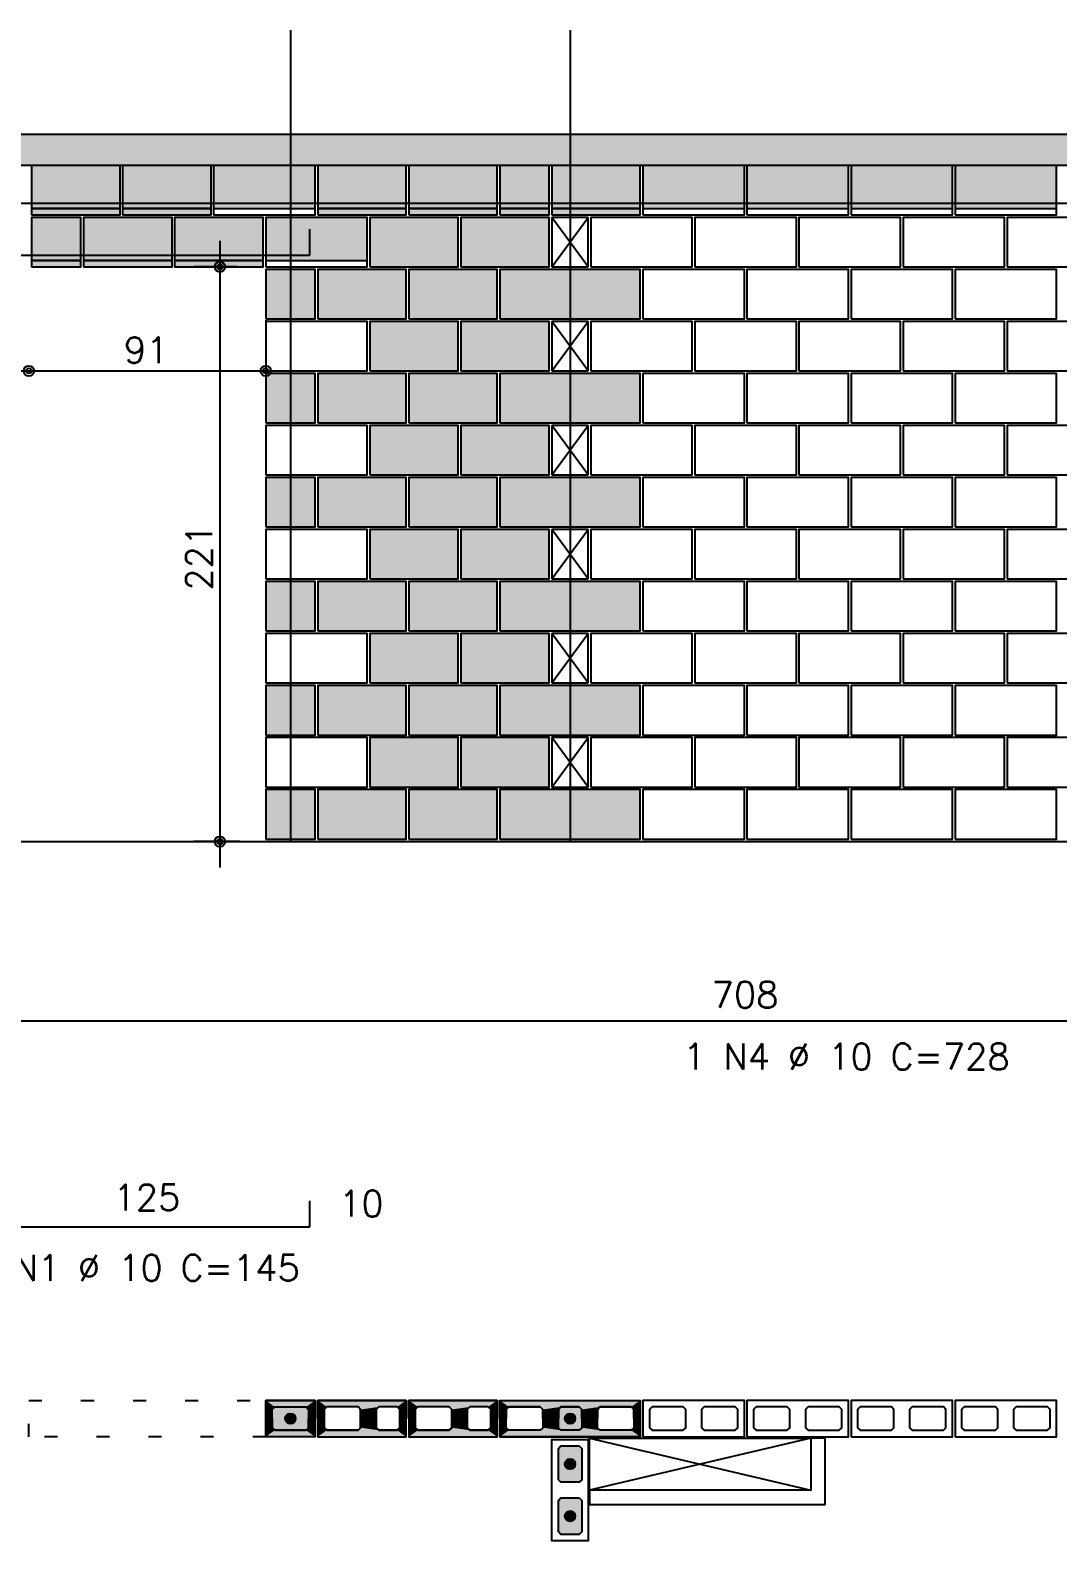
# Model space of a CAD drawing. Extents: x -1.9 to 86, y -1.6 to 61.
# Drawn here: x 52.19 to 60.09, y 31.15 to 42.76 of the extents above; entities that cross this region are included whole.
import ezdxf

# ---------------------------------------------------------------- set-up
doc = ezdxf.new("R2010")
doc.units = 0
doc.header["$MEASUREMENT"] = 0
doc.linetypes.add('ESTILO_TQS_0002', pattern=[0.4, 0.1, -0.3])
for name, color, linetype in [('PENA_01', 1, 'CONTINUOUS'), ('PENA_02', 2, 'CONTINUOUS'), ('PENA_03', 3, 'CONTINUOUS'), ('PENA_05', 5, 'CONTINUOUS'), ('PENA_09', 254, 'CONTINUOUS'), ('PENA_11', 252, 'CONTINUOUS'), ('PENA_19', 240, 'CONTINUOUS'), ('PENA_21', 100, 'CONTINUOUS'), ('PENA_23', 50, 'CONTINUOUS')]:
    doc.layers.add(name, color=color, linetype=linetype)
doc.styles.get("Standard").update_dxf_attribs({"font": 'ROMANS.SHX'})

msp = doc.modelspace()

# ---------------------------------------------------------------- linework, layer by layer
at = {"layer": 'PENA_01', "linetype": 'Continuous'}
for p, q in [((52.196, 41.395), (52.876, 41.395)), ((52.896, 41.395), (53.576, 41.395)), ((53.596, 41.395), (54.376, 41.395)), ((54.396, 41.395), (55.076, 41.395)), ((55.096, 41.395), (55.776, 41.395)), ((55.796, 41.395), (56.176, 41.395)), ((56.196, 41.395), (56.876, 41.395)), ((56.896, 41.395), (57.676, 41.395)), ((57.696, 41.395), (58.476, 41.395)), ((58.496, 41.395), (59.276, 41.395)), ((59.296, 41.395), (60.076, 41.395)), ((53.644, 41.145), (53.644, 36.325)), ((52.196, 40.995), (52.576, 40.995)), ((52.596, 40.995), (53.276, 40.995)), ((53.296, 40.995), (53.976, 40.995)), ((53.776, 40.945), (53.444, 40.945)), ((53.996, 40.995), (54.776, 40.995)), ((53.996, 40.535), (53.996, 39.945)), ((51.976, 40.145), (54.196, 40.145)), ((53.796, 36.525), (53.444, 36.525))]:
    msp.add_line(p, q, dxfattribs=at)
for points in [[(54.066, 32.178), (54.306, 32.178), (54.326, 32.158), (54.326, 32.018), (54.306, 31.998), (54.066, 31.998), (54.046, 32.018), (54.046, 32.158), (54.066, 32.178)], [(54.706, 32.178), (54.466, 32.178), (54.446, 32.158), (54.446, 32.018), (54.466, 31.998), (54.706, 31.998), (54.726, 32.018), (54.726, 32.158), (54.706, 32.178)], [(55.006, 32.178), (54.866, 32.178), (54.846, 32.158), (54.846, 32.018), (54.866, 31.998), (55.006, 31.998), (55.026, 32.018), (55.026, 32.158), (55.006, 32.178)], [(55.406, 32.178), (55.166, 32.178), (55.146, 32.158), (55.146, 32.018), (55.166, 31.998), (55.406, 31.998), (55.426, 32.018), (55.426, 32.158), (55.406, 32.178)], [(55.706, 32.178), (55.566, 32.178), (55.546, 32.158), (55.546, 32.018), (55.566, 31.998), (55.706, 31.998), (55.726, 32.018), (55.726, 32.158), (55.706, 32.178)], [(56.126, 32.018), (56.106, 31.998), (55.866, 31.998), (55.846, 32.018), (55.846, 32.158), (55.866, 32.178), (56.106, 32.178), (56.126, 32.158), (56.126, 32.018)], [(56.426, 32.018), (56.406, 31.998), (56.266, 31.998), (56.246, 32.018), (56.246, 32.158), (56.266, 32.178), (56.406, 32.178), (56.426, 32.158), (56.426, 32.018)], [(56.826, 32.018), (56.806, 31.998), (56.566, 31.998), (56.546, 32.018), (56.546, 32.158), (56.566, 32.178), (56.806, 32.178), (56.826, 32.158), (56.826, 32.018)], [(56.946, 32.018), (56.966, 31.998), (57.206, 31.998), (57.226, 32.018), (57.226, 32.158), (57.206, 32.178), (56.966, 32.178), (56.946, 32.158), (56.946, 32.018)], [(57.346, 32.018), (57.366, 31.998), (57.606, 31.998), (57.626, 32.018), (57.626, 32.158), (57.606, 32.178), (57.366, 32.178), (57.346, 32.158), (57.346, 32.018)], [(57.746, 32.018), (57.766, 31.998), (58.006, 31.998), (58.026, 32.018), (58.026, 32.158), (58.006, 32.178), (57.766, 32.178), (57.746, 32.158), (57.746, 32.018)], [(58.146, 32.018), (58.166, 31.998), (58.406, 31.998), (58.426, 32.018), (58.426, 32.158), (58.406, 32.178), (58.166, 32.178), (58.146, 32.158), (58.146, 32.018)], [(58.546, 32.018), (58.566, 31.998), (58.806, 31.998), (58.826, 32.018), (58.826, 32.158), (58.806, 32.178), (58.566, 32.178), (58.546, 32.158), (58.546, 32.018)], [(58.946, 32.018), (58.966, 31.998), (59.206, 31.998), (59.226, 32.018), (59.226, 32.158), (59.206, 32.178), (58.966, 32.178), (58.946, 32.158), (58.946, 32.018)], [(59.346, 32.018), (59.366, 31.998), (59.606, 31.998), (59.626, 32.018), (59.626, 32.158), (59.606, 32.178), (59.366, 32.178), (59.346, 32.158), (59.346, 32.018)], [(59.746, 32.018), (59.766, 31.998), (60.006, 31.998), (60.026, 32.018), (60.026, 32.158), (60.006, 32.178), (59.766, 32.178), (59.746, 32.158), (59.746, 32.018)], [(56.406, 31.878), (56.426, 31.858), (56.426, 31.618), (56.406, 31.598), (56.266, 31.598), (56.246, 31.618), (56.246, 31.858), (56.266, 31.878), (56.406, 31.878)], [(56.406, 31.478), (56.426, 31.458), (56.426, 31.218), (56.406, 31.198), (56.266, 31.198), (56.246, 31.218), (56.246, 31.458), (56.266, 31.478), (56.406, 31.478)]]:
    msp.add_lwpolyline(points, dxfattribs=at)
at = {"layer": 'PENA_02', "linetype": 'Continuous'}
for p, q in [((56.476, 41.325), (56.196, 41.325)), ((56.196, 41.325), (56.196, 40.945)), ((56.476, 40.945), (56.476, 41.325)), ((56.196, 40.945), (56.476, 40.945)), ((56.476, 40.525), (56.196, 40.525)), ((56.196, 40.525), (56.196, 40.145)), ((56.476, 40.145), (56.476, 40.525)), ((56.196, 40.145), (56.476, 40.145)), ((56.476, 39.725), (56.196, 39.725)), ((56.196, 39.725), (56.196, 39.345)), ((56.476, 39.345), (56.476, 39.725)), ((56.196, 39.345), (56.476, 39.345)), ((56.476, 38.925), (56.196, 38.925)), ((56.196, 38.925), (56.196, 38.545)), ((56.476, 38.545), (56.476, 38.925)), ((56.196, 38.545), (56.476, 38.545)), ((56.476, 38.125), (56.196, 38.125)), ((56.196, 38.125), (56.196, 37.745)), ((56.476, 37.745), (56.476, 38.125)), ((56.196, 37.745), (56.476, 37.745)), ((56.476, 37.325), (56.196, 37.325)), ((56.196, 37.325), (56.196, 36.945)), ((56.476, 36.945), (56.476, 37.325)), ((56.196, 36.945), (56.476, 36.945)), ((37.576, 36.525), (64.676, 36.525)), ((55.796, 31.948), (55.796, 32.228)), ((55.796, 32.228), (56.876, 32.228)), ((56.876, 32.228), (56.876, 31.948)), ((56.876, 31.948), (55.796, 31.948))]:
    msp.add_line(p, q, dxfattribs=at)
for points in [[(37.576, 41.965), (64.676, 41.965), (64.676, 41.725), (36.596, 41.725), (36.596, 41.938), (36.916, 42.045), (36.276, 42.045), (36.596, 42.152), (36.596, 42.365), (37.576, 42.365), (37.576, 41.965)], [(52.196, 41.345), (52.876, 41.345), (52.876, 41.725), (52.196, 41.725), (52.196, 41.345)], [(52.896, 41.345), (53.576, 41.345), (53.576, 41.725), (52.896, 41.725), (52.896, 41.345)], [(53.596, 41.345), (54.376, 41.345), (54.376, 41.725), (53.596, 41.725), (53.596, 41.345)], [(54.396, 41.345), (55.076, 41.345), (55.076, 41.725), (54.396, 41.725), (54.396, 41.345)], [(55.096, 41.345), (55.776, 41.345), (55.776, 41.725), (55.096, 41.725), (55.096, 41.345)], [(55.796, 41.345), (56.176, 41.345), (56.176, 41.725), (55.796, 41.725), (55.796, 41.345)], [(56.196, 41.345), (56.876, 41.345), (56.876, 41.725), (56.196, 41.725), (56.196, 41.345)], [(56.896, 41.345), (57.676, 41.345), (57.676, 41.725), (56.896, 41.725), (56.896, 41.345)], [(57.696, 41.345), (58.476, 41.345), (58.476, 41.725), (57.696, 41.725), (57.696, 41.345)], [(58.496, 41.345), (59.276, 41.345), (59.276, 41.725), (58.496, 41.725), (58.496, 41.345)], [(59.296, 41.345), (60.076, 41.345), (60.076, 41.725), (59.296, 41.725), (59.296, 41.345)], [(52.196, 40.945), (52.576, 40.945), (52.576, 41.325), (52.196, 41.325), (52.196, 40.945)], [(52.596, 40.945), (53.276, 40.945), (53.276, 41.325), (52.596, 41.325), (52.596, 40.945)], [(53.296, 40.945), (53.976, 40.945), (53.976, 41.325), (53.296, 41.325), (53.296, 40.945)], [(53.996, 40.945), (54.776, 40.945), (54.776, 41.325), (53.996, 41.325), (53.996, 40.945)], [(54.796, 40.945), (55.476, 40.945), (55.476, 41.325), (54.796, 41.325), (54.796, 40.945)], [(55.496, 40.945), (56.176, 40.945), (56.176, 41.325), (55.496, 41.325), (55.496, 40.945)], [(56.496, 40.945), (57.276, 40.945), (57.276, 41.325), (56.496, 41.325), (56.496, 40.945)], [(57.296, 40.945), (58.076, 40.945), (58.076, 41.325), (57.296, 41.325), (57.296, 40.945)], [(58.096, 40.945), (58.876, 40.945), (58.876, 41.325), (58.096, 41.325), (58.096, 40.945)], [(58.896, 40.945), (59.676, 40.945), (59.676, 41.325), (58.896, 41.325), (58.896, 40.945)], [(59.696, 40.945), (60.476, 40.945), (60.476, 41.325), (59.696, 41.325), (59.696, 40.945)], [(53.996, 40.545), (54.376, 40.545), (54.376, 40.925), (53.996, 40.925), (53.996, 40.545)], [(54.396, 40.545), (55.076, 40.545), (55.076, 40.925), (54.396, 40.925), (54.396, 40.545)], [(55.096, 40.545), (55.776, 40.545), (55.776, 40.925), (55.096, 40.925), (55.096, 40.545)], [(55.796, 40.545), (56.876, 40.545), (56.876, 40.925), (55.796, 40.925), (55.796, 40.545)], [(56.896, 40.545), (57.676, 40.545), (57.676, 40.925), (56.896, 40.925), (56.896, 40.545)], [(57.696, 40.545), (58.476, 40.545), (58.476, 40.925), (57.696, 40.925), (57.696, 40.545)], [(58.496, 40.545), (59.276, 40.545), (59.276, 40.925), (58.496, 40.925), (58.496, 40.545)], [(59.296, 40.545), (60.076, 40.545), (60.076, 40.925), (59.296, 40.925), (59.296, 40.545)], [(53.996, 40.145), (54.776, 40.145), (54.776, 40.525), (53.996, 40.525), (53.996, 40.145)], [(54.796, 40.145), (55.476, 40.145), (55.476, 40.525), (54.796, 40.525), (54.796, 40.145)], [(55.496, 40.145), (56.176, 40.145), (56.176, 40.525), (55.496, 40.525), (55.496, 40.145)], [(56.496, 40.145), (57.276, 40.145), (57.276, 40.525), (56.496, 40.525), (56.496, 40.145)], [(57.296, 40.145), (58.076, 40.145), (58.076, 40.525), (57.296, 40.525), (57.296, 40.145)], [(58.096, 40.145), (58.876, 40.145), (58.876, 40.525), (58.096, 40.525), (58.096, 40.145)], [(58.896, 40.145), (59.676, 40.145), (59.676, 40.525), (58.896, 40.525), (58.896, 40.145)], [(59.696, 40.145), (60.476, 40.145), (60.476, 40.525), (59.696, 40.525), (59.696, 40.145)], [(53.996, 39.745), (54.376, 39.745), (54.376, 40.125), (53.996, 40.125), (53.996, 39.745)], [(54.396, 39.745), (55.076, 39.745), (55.076, 40.125), (54.396, 40.125), (54.396, 39.745)], [(55.096, 39.745), (55.776, 39.745), (55.776, 40.125), (55.096, 40.125), (55.096, 39.745)], [(55.796, 39.745), (56.876, 39.745), (56.876, 40.125), (55.796, 40.125), (55.796, 39.745)], [(56.896, 39.745), (57.676, 39.745), (57.676, 40.125), (56.896, 40.125), (56.896, 39.745)], [(57.696, 39.745), (58.476, 39.745), (58.476, 40.125), (57.696, 40.125), (57.696, 39.745)], [(58.496, 39.745), (59.276, 39.745), (59.276, 40.125), (58.496, 40.125), (58.496, 39.745)], [(59.296, 39.745), (60.076, 39.745), (60.076, 40.125), (59.296, 40.125), (59.296, 39.745)], [(53.996, 39.345), (54.776, 39.345), (54.776, 39.725), (53.996, 39.725), (53.996, 39.345)], [(54.796, 39.345), (55.476, 39.345), (55.476, 39.725), (54.796, 39.725), (54.796, 39.345)], [(55.496, 39.345), (56.176, 39.345), (56.176, 39.725), (55.496, 39.725), (55.496, 39.345)], [(56.496, 39.345), (57.276, 39.345), (57.276, 39.725), (56.496, 39.725), (56.496, 39.345)], [(57.296, 39.345), (58.076, 39.345), (58.076, 39.725), (57.296, 39.725), (57.296, 39.345)], [(58.096, 39.345), (58.876, 39.345), (58.876, 39.725), (58.096, 39.725), (58.096, 39.345)], [(58.896, 39.345), (59.676, 39.345), (59.676, 39.725), (58.896, 39.725), (58.896, 39.345)], [(59.696, 39.345), (60.476, 39.345), (60.476, 39.725), (59.696, 39.725), (59.696, 39.345)], [(53.996, 38.945), (54.376, 38.945), (54.376, 39.325), (53.996, 39.325), (53.996, 38.945)], [(54.396, 38.945), (55.076, 38.945), (55.076, 39.325), (54.396, 39.325), (54.396, 38.945)], [(55.096, 38.945), (55.776, 38.945), (55.776, 39.325), (55.096, 39.325), (55.096, 38.945)], [(55.796, 38.945), (56.876, 38.945), (56.876, 39.325), (55.796, 39.325), (55.796, 38.945)], [(56.896, 38.945), (57.676, 38.945), (57.676, 39.325), (56.896, 39.325), (56.896, 38.945)], [(57.696, 38.945), (58.476, 38.945), (58.476, 39.325), (57.696, 39.325), (57.696, 38.945)], [(58.496, 38.945), (59.276, 38.945), (59.276, 39.325), (58.496, 39.325), (58.496, 38.945)], [(59.296, 38.945), (60.076, 38.945), (60.076, 39.325), (59.296, 39.325), (59.296, 38.945)], [(53.996, 38.545), (54.776, 38.545), (54.776, 38.925), (53.996, 38.925), (53.996, 38.545)], [(54.796, 38.545), (55.476, 38.545), (55.476, 38.925), (54.796, 38.925), (54.796, 38.545)], [(55.496, 38.545), (56.176, 38.545), (56.176, 38.925), (55.496, 38.925), (55.496, 38.545)], [(56.496, 38.545), (57.276, 38.545), (57.276, 38.925), (56.496, 38.925), (56.496, 38.545)], [(57.296, 38.545), (58.076, 38.545), (58.076, 38.925), (57.296, 38.925), (57.296, 38.545)], [(58.096, 38.545), (58.876, 38.545), (58.876, 38.925), (58.096, 38.925), (58.096, 38.545)], [(58.896, 38.545), (59.676, 38.545), (59.676, 38.925), (58.896, 38.925), (58.896, 38.545)], [(59.696, 38.545), (60.476, 38.545), (60.476, 38.925), (59.696, 38.925), (59.696, 38.545)], [(53.996, 38.145), (54.376, 38.145), (54.376, 38.525), (53.996, 38.525), (53.996, 38.145)], [(54.396, 38.145), (55.076, 38.145), (55.076, 38.525), (54.396, 38.525), (54.396, 38.145)], [(55.096, 38.145), (55.776, 38.145), (55.776, 38.525), (55.096, 38.525), (55.096, 38.145)], [(55.796, 38.145), (56.876, 38.145), (56.876, 38.525), (55.796, 38.525), (55.796, 38.145)], [(56.896, 38.145), (57.676, 38.145), (57.676, 38.525), (56.896, 38.525), (56.896, 38.145)], [(57.696, 38.145), (58.476, 38.145), (58.476, 38.525), (57.696, 38.525), (57.696, 38.145)], [(58.496, 38.145), (59.276, 38.145), (59.276, 38.525), (58.496, 38.525), (58.496, 38.145)], [(59.296, 38.145), (60.076, 38.145), (60.076, 38.525), (59.296, 38.525), (59.296, 38.145)], [(53.996, 37.745), (54.776, 37.745), (54.776, 38.125), (53.996, 38.125), (53.996, 37.745)], [(54.796, 37.745), (55.476, 37.745), (55.476, 38.125), (54.796, 38.125), (54.796, 37.745)], [(55.496, 37.745), (56.176, 37.745), (56.176, 38.125), (55.496, 38.125), (55.496, 37.745)], [(56.496, 37.745), (57.276, 37.745), (57.276, 38.125), (56.496, 38.125), (56.496, 37.745)], [(57.296, 37.745), (58.076, 37.745), (58.076, 38.125), (57.296, 38.125), (57.296, 37.745)], [(58.096, 37.745), (58.876, 37.745), (58.876, 38.125), (58.096, 38.125), (58.096, 37.745)], [(58.896, 37.745), (59.676, 37.745), (59.676, 38.125), (58.896, 38.125), (58.896, 37.745)], [(59.696, 37.745), (60.476, 37.745), (60.476, 38.125), (59.696, 38.125), (59.696, 37.745)], [(53.996, 37.345), (54.376, 37.345), (54.376, 37.725), (53.996, 37.725), (53.996, 37.345)], [(54.396, 37.345), (55.076, 37.345), (55.076, 37.725), (54.396, 37.725), (54.396, 37.345)], [(55.096, 37.345), (55.776, 37.345), (55.776, 37.725), (55.096, 37.725), (55.096, 37.345)], [(55.796, 37.345), (56.876, 37.345), (56.876, 37.725), (55.796, 37.725), (55.796, 37.345)], [(56.896, 37.345), (57.676, 37.345), (57.676, 37.725), (56.896, 37.725), (56.896, 37.345)], [(57.696, 37.345), (58.476, 37.345), (58.476, 37.725), (57.696, 37.725), (57.696, 37.345)], [(58.496, 37.345), (59.276, 37.345), (59.276, 37.725), (58.496, 37.725), (58.496, 37.345)], [(59.296, 37.345), (60.076, 37.345), (60.076, 37.725), (59.296, 37.725), (59.296, 37.345)], [(53.996, 36.945), (54.776, 36.945), (54.776, 37.325), (53.996, 37.325), (53.996, 36.945)], [(54.796, 36.945), (55.476, 36.945), (55.476, 37.325), (54.796, 37.325), (54.796, 36.945)], [(55.496, 36.945), (56.176, 36.945), (56.176, 37.325), (55.496, 37.325), (55.496, 36.945)], [(56.496, 36.945), (57.276, 36.945), (57.276, 37.325), (56.496, 37.325), (56.496, 36.945)], [(57.296, 36.945), (58.076, 36.945), (58.076, 37.325), (57.296, 37.325), (57.296, 36.945)], [(58.096, 36.945), (58.876, 36.945), (58.876, 37.325), (58.096, 37.325), (58.096, 36.945)], [(58.896, 36.945), (59.676, 36.945), (59.676, 37.325), (58.896, 37.325), (58.896, 36.945)], [(59.696, 36.945), (60.476, 36.945), (60.476, 37.325), (59.696, 37.325), (59.696, 36.945)], [(53.996, 36.545), (54.376, 36.545), (54.376, 36.925), (53.996, 36.925), (53.996, 36.545)], [(54.396, 36.545), (55.076, 36.545), (55.076, 36.925), (54.396, 36.925), (54.396, 36.545)], [(55.096, 36.545), (55.776, 36.545), (55.776, 36.925), (55.096, 36.925), (55.096, 36.545)], [(55.796, 36.545), (56.876, 36.545), (56.876, 36.925), (55.796, 36.925), (55.796, 36.545)], [(56.896, 36.545), (57.676, 36.545), (57.676, 36.925), (56.896, 36.925), (56.896, 36.545)], [(57.696, 36.545), (58.476, 36.545), (58.476, 36.925), (57.696, 36.925), (57.696, 36.545)], [(58.496, 36.545), (59.276, 36.545), (59.276, 36.925), (58.496, 36.925), (58.496, 36.545)], [(59.296, 36.545), (60.076, 36.545), (60.076, 36.925), (59.296, 36.925), (59.296, 36.545)], [(53.996, 32.228), (54.376, 32.228), (54.376, 31.948), (53.996, 31.948), (53.996, 32.228)], [(55.076, 32.228), (54.396, 32.228), (54.396, 31.948), (55.076, 31.948), (55.076, 32.228)], [(55.776, 32.228), (55.096, 32.228), (55.096, 31.948), (55.776, 31.948), (55.776, 32.228)], [(56.896, 31.948), (57.676, 31.948), (57.676, 32.228), (56.896, 32.228), (56.896, 31.948)], [(57.696, 31.948), (58.476, 31.948), (58.476, 32.228), (57.696, 32.228), (57.696, 31.948)], [(58.496, 31.948), (59.276, 31.948), (59.276, 32.228), (58.496, 32.228), (58.496, 31.948)], [(59.296, 31.948), (60.076, 31.948), (60.076, 32.228), (59.296, 32.228), (59.296, 31.948)], [(56.476, 31.928), (56.476, 31.148), (56.196, 31.148), (56.196, 31.928), (56.476, 31.928)]]:
    msp.add_lwpolyline(points, dxfattribs=at)
for centre, radius in [((53.644, 40.945), 0.04), ((53.644, 40.945), 0.02), ((52.176, 40.145), 0.04), ((52.176, 40.145), 0.02), ((53.996, 40.145), 0.04), ((53.996, 40.145), 0.02), ((53.644, 36.525), 0.04), ((53.644, 36.525), 0.02)]:
    msp.add_circle(centre, radius, dxfattribs=at)
at = {"layer": 'PENA_03', "linetype": 'Continuous'}
for p, q in [((56.196, 40.945), (56.476, 41.325)), ((56.476, 40.945), (56.196, 41.325)), ((56.196, 40.145), (56.476, 40.525)), ((56.476, 40.145), (56.196, 40.525)), ((56.196, 39.345), (56.476, 39.725)), ((56.476, 39.345), (56.196, 39.725)), ((56.196, 38.545), (56.476, 38.925)), ((56.476, 38.545), (56.196, 38.925)), ((56.196, 37.745), (56.476, 38.125)), ((56.476, 37.745), (56.196, 38.125)), ((56.196, 36.945), (56.476, 37.325)), ((56.476, 36.945), (56.196, 37.325)), ((56.486, 31.938), (58.186, 31.538)), ((58.186, 31.938), (56.486, 31.538))]:
    msp.add_line(p, q, dxfattribs=at)
at = {"layer": 'PENA_03', "linetype": 'ESTILO_TQS_0002'}
msp.add_lwpolyline([(53.996, 31.948), (52.176, 31.948), (52.176, 32.228), (53.996, 32.228), (53.996, 31.948)], dxfattribs=at)
at = {"layer": 'PENA_03', "linetype": 'Continuous'}
for points in [[(54.326, 32.018), (54.306, 31.998), (54.066, 31.998), (54.046, 32.018), (54.046, 32.158), (54.066, 32.178), (54.306, 32.178), (54.326, 32.158), (54.326, 32.018)], [(56.266, 31.998), (56.246, 32.018), (56.246, 32.158), (56.266, 32.178), (56.406, 32.178), (56.426, 32.158), (56.426, 32.018), (56.406, 31.998), (56.266, 31.998)], [(56.406, 31.878), (56.426, 31.858), (56.426, 31.618), (56.406, 31.598), (56.266, 31.598), (56.246, 31.618), (56.246, 31.858), (56.266, 31.878), (56.406, 31.878)], [(56.486, 31.938), (58.186, 31.938), (58.186, 31.538), (56.486, 31.538), (56.486, 31.938)], [(58.186, 31.938), (58.186, 31.538), (56.486, 31.538), (56.486, 31.428), (58.297, 31.428), (58.297, 31.938), (58.186, 31.938)], [(56.406, 31.478), (56.426, 31.458), (56.426, 31.218), (56.406, 31.198), (56.266, 31.198), (56.246, 31.218), (56.246, 31.458), (56.266, 31.478), (56.406, 31.478)]]:
    msp.add_lwpolyline(points, dxfattribs=at)
for centre in [(54.186, 32.088), (56.336, 32.088), (56.336, 31.738), (56.336, 31.338)]:
    msp.add_circle(centre, 0.04, dxfattribs=at)
for points in [[(54.226, 32.088), (54.166, 32.123), (54.148, 32.102)], [(54.226, 32.088), (54.148, 32.102), (54.148, 32.075)], [(54.226, 32.088), (54.148, 32.075), (54.166, 32.054)], [(54.226, 32.088), (54.193, 32.128), (54.166, 32.123)], [(54.226, 32.088), (54.166, 32.054), (54.193, 32.049)], [(54.226, 32.088), (54.216, 32.114), (54.193, 32.128)], [(54.226, 32.088), (54.193, 32.049), (54.216, 32.063)], [(54.226, 32.088), (54.216, 32.063), (54.226, 32.088)], [(56.376, 32.088), (56.316, 32.123), (56.298, 32.102)], [(56.376, 32.088), (56.298, 32.102), (56.298, 32.075)], [(56.376, 32.088), (56.298, 32.075), (56.316, 32.054)], [(56.376, 32.088), (56.343, 32.128), (56.316, 32.123)], [(56.376, 32.088), (56.316, 32.054), (56.343, 32.049)], [(56.376, 32.088), (56.366, 32.114), (56.343, 32.128)], [(56.376, 32.088), (56.343, 32.049), (56.366, 32.063)], [(56.376, 32.088), (56.366, 32.063), (56.376, 32.088)], [(56.376, 31.738), (56.316, 31.773), (56.298, 31.752)], [(56.376, 31.738), (56.298, 31.752), (56.298, 31.725)], [(56.376, 31.738), (56.298, 31.725), (56.316, 31.704)], [(56.376, 31.738), (56.343, 31.778), (56.316, 31.773)], [(56.376, 31.738), (56.316, 31.704), (56.343, 31.699)], [(56.376, 31.738), (56.366, 31.764), (56.343, 31.778)], [(56.376, 31.738), (56.343, 31.699), (56.366, 31.713)], [(56.376, 31.738), (56.366, 31.713), (56.376, 31.738)], [(56.376, 31.338), (56.316, 31.373), (56.298, 31.352)], [(56.376, 31.338), (56.343, 31.378), (56.316, 31.373)], [(56.376, 31.338), (56.366, 31.364), (56.343, 31.378)], [(56.376, 31.338), (56.298, 31.352), (56.298, 31.325)], [(56.376, 31.338), (56.298, 31.325), (56.316, 31.304)], [(56.376, 31.338), (56.316, 31.304), (56.343, 31.299)], [(56.376, 31.338), (56.343, 31.299), (56.366, 31.313)], [(56.376, 31.338), (56.366, 31.313), (56.376, 31.338)]]:
    msp.add_solid(points, dxfattribs=at)
at = {"layer": 'PENA_05', "linetype": 'Continuous'}
for p, q in [((50.645, 41.435), (64.797, 41.435)), ((54.336, 41.035), (54.336, 41.235)), ((51.836, 41.035), (54.336, 41.035)), ((50.648, 35.148), (64.799, 35.148)), ((54.336, 33.562), (54.336, 33.762)), ((51.836, 33.562), (54.336, 33.562))]:
    msp.add_line(p, q, dxfattribs=at)
for points in [[(54.186, 42.765), (54.186, 36.525)], [(56.336, 42.765), (56.336, 36.525)]]:
    msp.add_lwpolyline(points, dxfattribs=at)
at = {"layer": 'PENA_09', "linetype": 'Continuous'}
for points in [[(52.196, 41.395), (52.876, 41.395), (52.876, 41.725), (52.196, 41.725), (52.196, 41.395)], [(52.896, 41.395), (53.576, 41.395), (53.576, 41.725), (52.896, 41.725), (52.896, 41.395)], [(53.596, 41.395), (54.376, 41.395), (54.376, 41.725), (53.596, 41.725), (53.596, 41.395)], [(54.396, 41.395), (55.076, 41.395), (55.076, 41.725), (54.396, 41.725), (54.396, 41.395)], [(55.096, 41.395), (55.776, 41.395), (55.776, 41.725), (55.096, 41.725), (55.096, 41.395)], [(55.796, 41.395), (56.176, 41.395), (56.176, 41.725), (55.796, 41.725), (55.796, 41.395)], [(56.196, 41.395), (56.876, 41.395), (56.876, 41.725), (56.196, 41.725), (56.196, 41.395)], [(56.896, 41.395), (57.676, 41.395), (57.676, 41.725), (56.896, 41.725), (56.896, 41.395)], [(57.696, 41.395), (58.476, 41.395), (58.476, 41.725), (57.696, 41.725), (57.696, 41.395)], [(58.496, 41.395), (59.276, 41.395), (59.276, 41.725), (58.496, 41.725), (58.496, 41.395)], [(59.296, 41.395), (60.076, 41.395), (60.076, 41.725), (59.296, 41.725), (59.296, 41.395)], [(52.196, 40.995), (52.576, 40.995), (52.576, 41.325), (52.196, 41.325), (52.196, 40.995)], [(52.596, 40.995), (53.276, 40.995), (53.276, 41.325), (52.596, 41.325), (52.596, 40.995)], [(53.296, 40.995), (53.976, 40.995), (53.976, 41.325), (53.296, 41.325), (53.296, 40.995)], [(53.996, 40.995), (54.776, 40.995), (54.776, 41.325), (53.996, 41.325), (53.996, 40.995)]]:
    msp.add_lwpolyline(points, dxfattribs=at)
for points in [[(52.196, 41.395), (52.876, 41.395), (52.876, 41.725)], [(52.196, 41.395), (52.876, 41.725), (52.196, 41.725)], [(52.196, 41.395), (52.196, 41.725), (52.196, 41.395)], [(52.896, 41.395), (53.576, 41.395), (53.576, 41.725)], [(52.896, 41.395), (53.576, 41.725), (52.896, 41.725)], [(52.896, 41.395), (52.896, 41.725), (52.896, 41.395)], [(53.596, 41.395), (54.376, 41.395), (54.376, 41.725)], [(53.596, 41.395), (54.376, 41.725), (53.596, 41.725)], [(53.596, 41.395), (53.596, 41.725), (53.596, 41.395)], [(54.396, 41.395), (55.076, 41.395), (55.076, 41.725)], [(54.396, 41.395), (55.076, 41.725), (54.396, 41.725)], [(54.396, 41.395), (54.396, 41.725), (54.396, 41.395)], [(55.096, 41.395), (55.776, 41.395), (55.776, 41.725)], [(55.096, 41.395), (55.776, 41.725), (55.096, 41.725)], [(55.096, 41.395), (55.096, 41.725), (55.096, 41.395)], [(55.796, 41.395), (56.176, 41.395), (56.176, 41.725)], [(55.796, 41.395), (56.176, 41.725), (55.796, 41.725)], [(55.796, 41.395), (55.796, 41.725), (55.796, 41.395)], [(56.196, 41.395), (56.876, 41.395), (56.876, 41.725)], [(56.196, 41.395), (56.876, 41.725), (56.196, 41.725)], [(56.196, 41.395), (56.196, 41.725), (56.196, 41.395)], [(56.896, 41.395), (57.676, 41.395), (57.676, 41.725)], [(56.896, 41.395), (57.676, 41.725), (56.896, 41.725)], [(56.896, 41.395), (56.896, 41.725), (56.896, 41.395)], [(57.696, 41.395), (58.476, 41.395), (58.476, 41.725)], [(57.696, 41.395), (58.476, 41.725), (57.696, 41.725)], [(57.696, 41.395), (57.696, 41.725), (57.696, 41.395)], [(58.496, 41.395), (59.276, 41.395), (59.276, 41.725)], [(58.496, 41.395), (59.276, 41.725), (58.496, 41.725)], [(58.496, 41.395), (58.496, 41.725), (58.496, 41.395)], [(59.296, 41.395), (60.076, 41.395), (60.076, 41.725)], [(59.296, 41.395), (60.076, 41.725), (59.296, 41.725)], [(59.296, 41.395), (59.296, 41.725), (59.296, 41.395)], [(52.196, 40.995), (52.576, 40.995), (52.576, 41.325)], [(52.196, 40.995), (52.576, 41.325), (52.196, 41.325)], [(52.196, 40.995), (52.196, 41.325), (52.196, 40.995)], [(52.596, 40.995), (53.276, 40.995), (53.276, 41.325)], [(52.596, 40.995), (53.276, 41.325), (52.596, 41.325)], [(52.596, 40.995), (52.596, 41.325), (52.596, 40.995)], [(53.296, 40.995), (53.976, 40.995), (53.976, 41.325)], [(53.296, 40.995), (53.976, 41.325), (53.296, 41.325)], [(53.296, 40.995), (53.296, 41.325), (53.296, 40.995)], [(53.996, 40.995), (54.776, 40.995), (54.776, 41.325)], [(53.996, 40.995), (54.776, 41.325), (53.996, 41.325)], [(53.996, 40.995), (53.996, 41.325), (53.996, 40.995)]]:
    msp.add_solid(points, dxfattribs=at)
at = {"layer": 'PENA_11', "linetype": 'Continuous'}
for points in [[(64.676, 41.725), (36.596, 41.725), (37.576, 41.965)], [(64.676, 41.725), (37.576, 41.965), (64.676, 41.965)], [(54.326, 32.018), (54.046, 32.158), (54.066, 32.178)], [(54.326, 32.018), (54.066, 32.178), (54.306, 32.178)], [(54.326, 32.018), (54.306, 32.178), (54.326, 32.158)], [(56.266, 31.998), (56.246, 32.158), (56.266, 32.178)], [(56.266, 31.998), (56.266, 32.178), (56.406, 32.178)], [(56.266, 31.998), (56.406, 32.178), (56.426, 32.158)], [(54.326, 32.018), (54.046, 32.018), (54.046, 32.158)], [(54.326, 32.018), (54.326, 32.158), (54.326, 32.018)], [(56.266, 31.998), (56.246, 32.018), (56.246, 32.158)], [(56.266, 31.998), (56.426, 32.158), (56.426, 32.018)], [(54.326, 32.018), (54.066, 31.998), (54.046, 32.018)], [(54.326, 32.018), (54.306, 31.998), (54.066, 31.998)], [(56.266, 31.998), (56.426, 32.018), (56.406, 31.998)], [(56.266, 31.998), (56.406, 31.998), (56.266, 31.998)], [(56.406, 31.878), (56.266, 31.598), (56.246, 31.618)], [(56.406, 31.878), (56.246, 31.618), (56.246, 31.858)], [(56.406, 31.878), (56.246, 31.858), (56.266, 31.878)], [(56.406, 31.878), (56.406, 31.598), (56.266, 31.598)], [(56.406, 31.878), (56.266, 31.878), (56.406, 31.878)], [(56.406, 31.878), (56.426, 31.858), (56.426, 31.618)], [(56.406, 31.878), (56.426, 31.618), (56.406, 31.598)], [(56.406, 31.478), (56.266, 31.198), (56.246, 31.218)], [(56.406, 31.478), (56.246, 31.218), (56.246, 31.458)], [(56.406, 31.478), (56.246, 31.458), (56.266, 31.478)], [(56.406, 31.478), (56.406, 31.198), (56.266, 31.198)], [(56.406, 31.478), (56.266, 31.478), (56.406, 31.478)], [(56.406, 31.478), (56.426, 31.458), (56.426, 31.218)], [(56.406, 31.478), (56.426, 31.218), (56.406, 31.198)]]:
    msp.add_solid(points, dxfattribs=at)
at = {"layer": 'PENA_19', "linetype": 'Continuous'}
for points in [[(55.796, 40.545), (56.876, 40.545), (56.876, 40.925), (55.796, 40.925), (55.796, 40.545)], [(55.796, 39.745), (56.876, 39.745), (56.876, 40.125), (55.796, 40.125), (55.796, 39.745)], [(55.796, 38.945), (56.876, 38.945), (56.876, 39.325), (55.796, 39.325), (55.796, 38.945)], [(55.796, 38.145), (56.876, 38.145), (56.876, 38.525), (55.796, 38.525), (55.796, 38.145)], [(55.796, 37.345), (56.876, 37.345), (56.876, 37.725), (55.796, 37.725), (55.796, 37.345)], [(55.796, 36.545), (56.876, 36.545), (56.876, 36.925), (55.796, 36.925), (55.796, 36.545)], [(56.876, 32.088), (56.826, 32.088), (56.826, 32.158), (56.806, 32.178), (56.566, 32.178), (56.546, 32.158), (56.546, 32.088), (56.426, 32.088), (56.426, 32.158), (56.406, 32.178), (56.266, 32.178), (56.246, 32.158), (56.246, 32.088), (56.126, 32.088), (56.126, 32.158), (56.106, 32.178), (55.866, 32.178), (55.846, 32.158), (55.846, 32.088), (55.796, 32.088), (55.796, 32.228), (56.876, 32.228), (56.876, 32.088)], [(56.876, 32.088), (56.826, 32.088), (56.826, 32.018), (56.806, 31.998), (56.566, 31.998), (56.546, 32.018), (56.546, 32.088), (56.426, 32.088), (56.426, 32.018), (56.406, 31.998), (56.266, 31.998), (56.246, 32.018), (56.246, 32.088), (56.126, 32.088), (56.126, 32.018), (56.106, 31.998), (55.866, 31.998), (55.846, 32.018), (55.846, 32.088), (55.796, 32.088), (55.796, 31.948), (56.876, 31.948), (56.876, 32.088)]]:
    msp.add_lwpolyline(points, dxfattribs=at)
for points in [[(55.796, 40.545), (56.876, 40.545), (56.876, 40.925)], [(55.796, 40.545), (56.876, 40.925), (55.796, 40.925)], [(55.796, 40.545), (55.796, 40.925), (55.796, 40.545)], [(55.796, 39.745), (56.876, 39.745), (56.876, 40.125)], [(55.796, 39.745), (56.876, 40.125), (55.796, 40.125)], [(55.796, 39.745), (55.796, 40.125), (55.796, 39.745)], [(55.796, 38.945), (56.876, 38.945), (56.876, 39.325)], [(55.796, 38.945), (56.876, 39.325), (55.796, 39.325)], [(55.796, 38.945), (55.796, 39.325), (55.796, 38.945)], [(55.796, 38.145), (56.876, 38.145), (56.876, 38.525)], [(55.796, 38.145), (56.876, 38.525), (55.796, 38.525)], [(55.796, 38.145), (55.796, 38.525), (55.796, 38.145)], [(55.796, 37.345), (56.876, 37.345), (56.876, 37.725)], [(55.796, 37.345), (56.876, 37.725), (55.796, 37.725)], [(55.796, 37.345), (55.796, 37.725), (55.796, 37.345)], [(55.796, 36.545), (56.876, 36.545), (56.876, 36.925)], [(55.796, 36.545), (56.876, 36.925), (55.796, 36.925)], [(55.796, 36.545), (55.796, 36.925), (55.796, 36.545)], [(56.876, 32.228), (55.866, 32.178), (55.796, 32.228)], [(55.866, 32.178), (55.846, 32.158), (55.796, 32.228)], [(55.796, 32.228), (55.846, 32.158), (55.796, 32.088)], [(56.106, 32.178), (55.866, 32.178), (56.876, 32.228)], [(56.266, 32.178), (56.106, 32.178), (56.876, 32.228)], [(56.126, 32.158), (56.106, 32.178), (56.266, 32.178)], [(56.126, 32.088), (56.126, 32.158), (56.266, 32.178)], [(56.126, 32.088), (56.266, 32.178), (56.246, 32.158)], [(56.876, 32.228), (56.406, 32.178), (56.266, 32.178)], [(56.406, 32.178), (56.876, 32.228), (56.426, 32.158)], [(56.876, 32.228), (56.566, 32.178), (56.426, 32.158)], [(56.426, 32.158), (56.566, 32.178), (56.426, 32.088)], [(56.566, 32.178), (56.546, 32.158), (56.426, 32.088)], [(56.806, 32.178), (56.566, 32.178), (56.876, 32.228)], [(56.826, 32.158), (56.806, 32.178), (56.876, 32.228)], [(56.876, 32.088), (56.826, 32.088), (56.876, 32.228)], [(56.826, 32.088), (56.826, 32.158), (56.876, 32.228)], [(55.846, 32.158), (55.846, 32.088), (55.796, 32.088)], [(55.796, 31.948), (55.846, 32.018), (55.796, 32.088)], [(55.846, 32.018), (55.846, 32.088), (55.796, 32.088)], [(56.126, 32.088), (56.246, 32.158), (56.246, 32.088)], [(56.126, 32.088), (56.126, 32.018), (56.266, 31.998)], [(56.126, 32.088), (56.266, 31.998), (56.246, 32.018)], [(56.126, 32.088), (56.246, 32.018), (56.246, 32.088)], [(56.426, 32.088), (56.546, 32.158), (56.546, 32.088)], [(56.426, 32.018), (56.566, 31.998), (56.426, 32.088)], [(56.566, 31.998), (56.546, 32.018), (56.426, 32.088)], [(56.426, 32.088), (56.546, 32.018), (56.546, 32.088)], [(56.876, 32.088), (56.826, 32.088), (56.876, 31.948)], [(56.826, 32.088), (56.826, 32.018), (56.876, 31.948)], [(55.866, 31.998), (55.846, 32.018), (55.796, 31.948)], [(56.876, 31.948), (55.866, 31.998), (55.796, 31.948)], [(56.106, 31.998), (55.866, 31.998), (56.876, 31.948)], [(56.126, 32.018), (56.106, 31.998), (56.266, 31.998)], [(56.266, 31.998), (56.106, 31.998), (56.876, 31.948)], [(56.876, 31.948), (56.406, 31.998), (56.266, 31.998)], [(56.406, 31.998), (56.876, 31.948), (56.426, 32.018)], [(56.876, 31.948), (56.566, 31.998), (56.426, 32.018)], [(56.806, 31.998), (56.566, 31.998), (56.876, 31.948)], [(56.826, 32.018), (56.806, 31.998), (56.876, 31.948)]]:
    msp.add_solid(points, dxfattribs=at)
at = {"layer": 'PENA_21', "linetype": 'Continuous'}
for points in [[(52.196, 41.345), (52.876, 41.345), (52.876, 41.395), (52.196, 41.395), (52.196, 41.345)], [(52.896, 41.345), (53.576, 41.345), (53.576, 41.395), (52.896, 41.395), (52.896, 41.345)], [(54.396, 41.345), (55.076, 41.345), (55.076, 41.395), (54.396, 41.395), (54.396, 41.345)], [(55.096, 41.345), (55.776, 41.345), (55.776, 41.395), (55.096, 41.395), (55.096, 41.345)], [(56.196, 41.345), (56.876, 41.345), (56.876, 41.395), (56.196, 41.395), (56.196, 41.345)], [(54.796, 40.945), (55.476, 40.945), (55.476, 41.325), (54.796, 41.325), (54.796, 40.945)], [(55.496, 40.945), (56.176, 40.945), (56.176, 41.325), (55.496, 41.325), (55.496, 40.945)], [(52.596, 40.945), (53.276, 40.945), (53.276, 40.995), (52.596, 40.995), (52.596, 40.945)], [(53.296, 40.945), (53.976, 40.945), (53.976, 40.995), (53.296, 40.995), (53.296, 40.945)], [(54.396, 40.545), (55.076, 40.545), (55.076, 40.925), (54.396, 40.925), (54.396, 40.545)], [(55.096, 40.545), (55.776, 40.545), (55.776, 40.925), (55.096, 40.925), (55.096, 40.545)], [(54.796, 40.145), (55.476, 40.145), (55.476, 40.525), (54.796, 40.525), (54.796, 40.145)], [(55.496, 40.145), (56.176, 40.145), (56.176, 40.525), (55.496, 40.525), (55.496, 40.145)], [(54.396, 39.745), (55.076, 39.745), (55.076, 40.125), (54.396, 40.125), (54.396, 39.745)], [(55.096, 39.745), (55.776, 39.745), (55.776, 40.125), (55.096, 40.125), (55.096, 39.745)], [(54.796, 39.345), (55.476, 39.345), (55.476, 39.725), (54.796, 39.725), (54.796, 39.345)], [(55.496, 39.345), (56.176, 39.345), (56.176, 39.725), (55.496, 39.725), (55.496, 39.345)], [(54.396, 38.945), (55.076, 38.945), (55.076, 39.325), (54.396, 39.325), (54.396, 38.945)], [(55.096, 38.945), (55.776, 38.945), (55.776, 39.325), (55.096, 39.325), (55.096, 38.945)], [(54.796, 38.545), (55.476, 38.545), (55.476, 38.925), (54.796, 38.925), (54.796, 38.545)], [(55.496, 38.545), (56.176, 38.545), (56.176, 38.925), (55.496, 38.925), (55.496, 38.545)], [(54.396, 38.145), (55.076, 38.145), (55.076, 38.525), (54.396, 38.525), (54.396, 38.145)], [(55.096, 38.145), (55.776, 38.145), (55.776, 38.525), (55.096, 38.525), (55.096, 38.145)], [(54.796, 37.745), (55.476, 37.745), (55.476, 38.125), (54.796, 38.125), (54.796, 37.745)], [(55.496, 37.745), (56.176, 37.745), (56.176, 38.125), (55.496, 38.125), (55.496, 37.745)], [(54.396, 37.345), (55.076, 37.345), (55.076, 37.725), (54.396, 37.725), (54.396, 37.345)], [(55.096, 37.345), (55.776, 37.345), (55.776, 37.725), (55.096, 37.725), (55.096, 37.345)], [(54.796, 36.945), (55.476, 36.945), (55.476, 37.325), (54.796, 37.325), (54.796, 36.945)], [(55.496, 36.945), (56.176, 36.945), (56.176, 37.325), (55.496, 37.325), (55.496, 36.945)], [(54.396, 36.545), (55.076, 36.545), (55.076, 36.925), (54.396, 36.925), (54.396, 36.545)], [(55.096, 36.545), (55.776, 36.545), (55.776, 36.925), (55.096, 36.925), (55.096, 36.545)], [(55.076, 32.088), (55.026, 32.088), (55.026, 32.158), (55.006, 32.178), (54.866, 32.178), (54.846, 32.158), (54.846, 32.088), (54.726, 32.088), (54.726, 32.158), (54.706, 32.178), (54.466, 32.178), (54.446, 32.158), (54.446, 32.088), (54.396, 32.088), (54.396, 32.228), (55.076, 32.228), (55.076, 32.088)], [(55.776, 32.088), (55.726, 32.088), (55.726, 32.158), (55.706, 32.178), (55.566, 32.178), (55.546, 32.158), (55.546, 32.088), (55.426, 32.088), (55.426, 32.158), (55.406, 32.178), (55.166, 32.178), (55.146, 32.158), (55.146, 32.088), (55.096, 32.088), (55.096, 32.228), (55.776, 32.228), (55.776, 32.088)], [(55.076, 32.088), (55.026, 32.088), (55.026, 32.018), (55.006, 31.998), (54.866, 31.998), (54.846, 32.018), (54.846, 32.088), (54.726, 32.088), (54.726, 32.018), (54.706, 31.998), (54.466, 31.998), (54.446, 32.018), (54.446, 32.088), (54.396, 32.088), (54.396, 31.948), (55.076, 31.948), (55.076, 32.088)], [(55.776, 32.088), (55.726, 32.088), (55.726, 32.018), (55.706, 31.998), (55.566, 31.998), (55.546, 32.018), (55.546, 32.088), (55.426, 32.088), (55.426, 32.018), (55.406, 31.998), (55.166, 31.998), (55.146, 32.018), (55.146, 32.088), (55.096, 32.088), (55.096, 31.948), (55.776, 31.948), (55.776, 32.088)]]:
    msp.add_lwpolyline(points, dxfattribs=at)
for points in [[(52.196, 41.345), (52.876, 41.345), (52.876, 41.395)], [(52.196, 41.345), (52.876, 41.395), (52.196, 41.395)], [(52.196, 41.345), (52.196, 41.395), (52.196, 41.345)], [(52.896, 41.345), (53.576, 41.345), (53.576, 41.395)], [(52.896, 41.345), (53.576, 41.395), (52.896, 41.395)], [(52.896, 41.345), (52.896, 41.395), (52.896, 41.345)], [(54.396, 41.345), (55.076, 41.345), (55.076, 41.395)], [(54.396, 41.345), (55.076, 41.395), (54.396, 41.395)], [(54.396, 41.345), (54.396, 41.395), (54.396, 41.345)], [(55.096, 41.345), (55.776, 41.345), (55.776, 41.395)], [(55.096, 41.345), (55.776, 41.395), (55.096, 41.395)], [(55.096, 41.345), (55.096, 41.395), (55.096, 41.345)], [(56.196, 41.345), (56.876, 41.345), (56.876, 41.395)], [(56.196, 41.345), (56.876, 41.395), (56.196, 41.395)], [(56.196, 41.345), (56.196, 41.395), (56.196, 41.345)], [(54.796, 40.945), (55.476, 40.945), (55.476, 41.325)], [(54.796, 40.945), (55.476, 41.325), (54.796, 41.325)], [(54.796, 40.945), (54.796, 41.325), (54.796, 40.945)], [(55.496, 40.945), (56.176, 40.945), (56.176, 41.325)], [(55.496, 40.945), (56.176, 41.325), (55.496, 41.325)], [(55.496, 40.945), (55.496, 41.325), (55.496, 40.945)], [(52.596, 40.945), (53.276, 40.945), (53.276, 40.995)], [(52.596, 40.945), (53.276, 40.995), (52.596, 40.995)], [(52.596, 40.945), (52.596, 40.995), (52.596, 40.945)], [(53.296, 40.945), (53.976, 40.945), (53.976, 40.995)], [(53.296, 40.945), (53.976, 40.995), (53.296, 40.995)], [(53.296, 40.945), (53.296, 40.995), (53.296, 40.945)], [(54.396, 40.545), (55.076, 40.545), (55.076, 40.925)], [(54.396, 40.545), (55.076, 40.925), (54.396, 40.925)], [(54.396, 40.545), (54.396, 40.925), (54.396, 40.545)], [(55.096, 40.545), (55.776, 40.545), (55.776, 40.925)], [(55.096, 40.545), (55.776, 40.925), (55.096, 40.925)], [(55.096, 40.545), (55.096, 40.925), (55.096, 40.545)], [(54.796, 40.145), (55.476, 40.145), (55.476, 40.525)], [(54.796, 40.145), (55.476, 40.525), (54.796, 40.525)], [(54.796, 40.145), (54.796, 40.525), (54.796, 40.145)], [(55.496, 40.145), (56.176, 40.145), (56.176, 40.525)], [(55.496, 40.145), (56.176, 40.525), (55.496, 40.525)], [(55.496, 40.145), (55.496, 40.525), (55.496, 40.145)], [(54.396, 39.745), (55.076, 39.745), (55.076, 40.125)], [(54.396, 39.745), (55.076, 40.125), (54.396, 40.125)], [(54.396, 39.745), (54.396, 40.125), (54.396, 39.745)], [(55.096, 39.745), (55.776, 39.745), (55.776, 40.125)], [(55.096, 39.745), (55.776, 40.125), (55.096, 40.125)], [(55.096, 39.745), (55.096, 40.125), (55.096, 39.745)], [(54.796, 39.345), (55.476, 39.345), (55.476, 39.725)], [(54.796, 39.345), (55.476, 39.725), (54.796, 39.725)], [(54.796, 39.345), (54.796, 39.725), (54.796, 39.345)], [(55.496, 39.345), (56.176, 39.345), (56.176, 39.725)], [(55.496, 39.345), (56.176, 39.725), (55.496, 39.725)], [(55.496, 39.345), (55.496, 39.725), (55.496, 39.345)], [(54.396, 38.945), (55.076, 38.945), (55.076, 39.325)], [(54.396, 38.945), (55.076, 39.325), (54.396, 39.325)], [(54.396, 38.945), (54.396, 39.325), (54.396, 38.945)], [(55.096, 38.945), (55.776, 38.945), (55.776, 39.325)], [(55.096, 38.945), (55.776, 39.325), (55.096, 39.325)], [(55.096, 38.945), (55.096, 39.325), (55.096, 38.945)], [(54.796, 38.545), (55.476, 38.545), (55.476, 38.925)], [(54.796, 38.545), (55.476, 38.925), (54.796, 38.925)], [(54.796, 38.545), (54.796, 38.925), (54.796, 38.545)], [(55.496, 38.545), (56.176, 38.545), (56.176, 38.925)], [(55.496, 38.545), (56.176, 38.925), (55.496, 38.925)], [(55.496, 38.545), (55.496, 38.925), (55.496, 38.545)], [(54.396, 38.145), (55.076, 38.145), (55.076, 38.525)], [(54.396, 38.145), (55.076, 38.525), (54.396, 38.525)], [(54.396, 38.145), (54.396, 38.525), (54.396, 38.145)], [(55.096, 38.145), (55.776, 38.145), (55.776, 38.525)], [(55.096, 38.145), (55.776, 38.525), (55.096, 38.525)], [(55.096, 38.145), (55.096, 38.525), (55.096, 38.145)], [(54.796, 37.745), (55.476, 37.745), (55.476, 38.125)], [(54.796, 37.745), (55.476, 38.125), (54.796, 38.125)], [(54.796, 37.745), (54.796, 38.125), (54.796, 37.745)], [(55.496, 37.745), (56.176, 37.745), (56.176, 38.125)], [(55.496, 37.745), (56.176, 38.125), (55.496, 38.125)], [(55.496, 37.745), (55.496, 38.125), (55.496, 37.745)], [(54.396, 37.345), (55.076, 37.345), (55.076, 37.725)], [(54.396, 37.345), (55.076, 37.725), (54.396, 37.725)], [(54.396, 37.345), (54.396, 37.725), (54.396, 37.345)], [(55.096, 37.345), (55.776, 37.345), (55.776, 37.725)], [(55.096, 37.345), (55.776, 37.725), (55.096, 37.725)], [(55.096, 37.345), (55.096, 37.725), (55.096, 37.345)], [(54.796, 36.945), (55.476, 36.945), (55.476, 37.325)], [(54.796, 36.945), (55.476, 37.325), (54.796, 37.325)], [(54.796, 36.945), (54.796, 37.325), (54.796, 36.945)], [(55.496, 36.945), (56.176, 36.945), (56.176, 37.325)], [(55.496, 36.945), (56.176, 37.325), (55.496, 37.325)], [(55.496, 36.945), (55.496, 37.325), (55.496, 36.945)], [(54.396, 36.545), (55.076, 36.545), (55.076, 36.925)], [(54.396, 36.545), (55.076, 36.925), (54.396, 36.925)], [(54.396, 36.545), (54.396, 36.925), (54.396, 36.545)], [(55.096, 36.545), (55.776, 36.545), (55.776, 36.925)], [(55.096, 36.545), (55.776, 36.925), (55.096, 36.925)], [(55.096, 36.545), (55.096, 36.925), (55.096, 36.545)], [(55.076, 32.228), (54.466, 32.178), (54.396, 32.228)], [(54.466, 32.178), (54.446, 32.158), (54.396, 32.228)], [(54.396, 32.228), (54.446, 32.158), (54.396, 32.088)], [(54.706, 32.178), (54.466, 32.178), (55.076, 32.228)], [(54.726, 32.158), (54.706, 32.178), (55.076, 32.228)], [(55.076, 32.228), (54.866, 32.178), (54.726, 32.158)], [(54.726, 32.088), (54.726, 32.158), (54.866, 32.178)], [(54.726, 32.088), (54.866, 32.178), (54.846, 32.158)], [(55.076, 32.228), (55.006, 32.178), (54.866, 32.178)], [(55.076, 32.228), (55.026, 32.158), (55.006, 32.178)], [(55.076, 32.228), (55.076, 32.088), (55.026, 32.088)], [(55.076, 32.228), (55.026, 32.088), (55.026, 32.158)], [(55.776, 32.228), (55.166, 32.178), (55.096, 32.228)], [(55.166, 32.178), (55.146, 32.158), (55.096, 32.228)], [(55.096, 32.228), (55.146, 32.158), (55.096, 32.088)], [(55.406, 32.178), (55.166, 32.178), (55.776, 32.228)], [(55.426, 32.158), (55.406, 32.178), (55.776, 32.228)], [(55.776, 32.228), (55.566, 32.178), (55.426, 32.158)], [(55.426, 32.088), (55.426, 32.158), (55.566, 32.178)], [(55.426, 32.088), (55.566, 32.178), (55.546, 32.158)], [(55.776, 32.228), (55.706, 32.178), (55.566, 32.178)], [(55.776, 32.228), (55.726, 32.158), (55.706, 32.178)], [(55.776, 32.228), (55.776, 32.088), (55.726, 32.088)], [(55.776, 32.228), (55.726, 32.088), (55.726, 32.158)], [(54.446, 32.158), (54.446, 32.088), (54.396, 32.088)], [(54.396, 31.948), (54.446, 32.018), (54.396, 32.088)], [(54.446, 32.018), (54.446, 32.088), (54.396, 32.088)], [(54.726, 32.088), (54.846, 32.158), (54.846, 32.088)], [(54.726, 32.088), (54.726, 32.018), (54.866, 31.998)], [(54.726, 32.088), (54.866, 31.998), (54.846, 32.018)], [(54.726, 32.088), (54.846, 32.018), (54.846, 32.088)], [(55.076, 31.948), (55.076, 32.088), (55.026, 32.088)], [(55.076, 31.948), (55.026, 32.088), (55.026, 32.018)], [(55.146, 32.158), (55.146, 32.088), (55.096, 32.088)], [(55.096, 31.948), (55.146, 32.018), (55.096, 32.088)], [(55.146, 32.018), (55.146, 32.088), (55.096, 32.088)], [(55.426, 32.088), (55.546, 32.158), (55.546, 32.088)], [(55.426, 32.088), (55.426, 32.018), (55.566, 31.998)], [(55.426, 32.088), (55.566, 31.998), (55.546, 32.018)], [(55.426, 32.088), (55.546, 32.018), (55.546, 32.088)], [(55.776, 31.948), (55.776, 32.088), (55.726, 32.088)], [(55.776, 31.948), (55.726, 32.088), (55.726, 32.018)], [(54.466, 31.998), (54.446, 32.018), (54.396, 31.948)], [(55.076, 31.948), (54.466, 31.998), (54.396, 31.948)], [(54.706, 31.998), (54.466, 31.998), (55.076, 31.948)], [(54.726, 32.018), (54.706, 31.998), (55.076, 31.948)], [(55.076, 31.948), (54.866, 31.998), (54.726, 32.018)], [(55.076, 31.948), (55.006, 31.998), (54.866, 31.998)], [(55.076, 31.948), (55.026, 32.018), (55.006, 31.998)], [(55.166, 31.998), (55.146, 32.018), (55.096, 31.948)], [(55.776, 31.948), (55.166, 31.998), (55.096, 31.948)], [(55.406, 31.998), (55.166, 31.998), (55.776, 31.948)], [(55.426, 32.018), (55.406, 31.998), (55.776, 31.948)], [(55.776, 31.948), (55.566, 31.998), (55.426, 32.018)], [(55.776, 31.948), (55.706, 31.998), (55.566, 31.998)], [(55.776, 31.948), (55.726, 32.018), (55.706, 31.998)]]:
    msp.add_solid(points, dxfattribs=at)
at = {"layer": 'PENA_23', "linetype": 'Continuous'}
for points in [[(55.796, 41.345), (56.176, 41.345), (56.176, 41.395), (55.796, 41.395), (55.796, 41.345)], [(52.196, 40.945), (52.576, 40.945), (52.576, 40.995), (52.196, 40.995), (52.196, 40.945)], [(53.996, 40.545), (54.376, 40.545), (54.376, 40.925), (53.996, 40.925), (53.996, 40.545)], [(53.996, 39.745), (54.376, 39.745), (54.376, 40.125), (53.996, 40.125), (53.996, 39.745)], [(53.996, 38.945), (54.376, 38.945), (54.376, 39.325), (53.996, 39.325), (53.996, 38.945)], [(53.996, 38.145), (54.376, 38.145), (54.376, 38.525), (53.996, 38.525), (53.996, 38.145)], [(53.996, 37.345), (54.376, 37.345), (54.376, 37.725), (53.996, 37.725), (53.996, 37.345)], [(53.996, 36.545), (54.376, 36.545), (54.376, 36.925), (53.996, 36.925), (53.996, 36.545)], [(54.326, 32.088), (54.376, 32.088), (54.376, 32.228), (53.996, 32.228), (53.996, 32.088), (54.046, 32.088), (54.046, 32.158), (54.066, 32.178), (54.306, 32.178), (54.326, 32.158), (54.326, 32.088)], [(54.326, 32.088), (54.376, 32.088), (54.376, 31.948), (53.996, 31.948), (53.996, 32.088), (54.046, 32.088), (54.046, 32.018), (54.066, 31.998), (54.306, 31.998), (54.326, 32.018), (54.326, 32.088)]]:
    msp.add_lwpolyline(points, dxfattribs=at)
for points in [[(55.796, 41.345), (56.176, 41.345), (56.176, 41.395)], [(55.796, 41.345), (56.176, 41.395), (55.796, 41.395)], [(55.796, 41.345), (55.796, 41.395), (55.796, 41.345)], [(52.196, 40.945), (52.576, 40.945), (52.576, 40.995)], [(52.196, 40.945), (52.576, 40.995), (52.196, 40.995)], [(52.196, 40.945), (52.196, 40.995), (52.196, 40.945)], [(53.996, 40.545), (54.376, 40.545), (54.376, 40.925)], [(53.996, 40.545), (54.376, 40.925), (53.996, 40.925)], [(53.996, 40.545), (53.996, 40.925), (53.996, 40.545)], [(53.996, 39.745), (54.376, 39.745), (54.376, 40.125)], [(53.996, 39.745), (54.376, 40.125), (53.996, 40.125)], [(53.996, 39.745), (53.996, 40.125), (53.996, 39.745)], [(53.996, 38.945), (54.376, 38.945), (54.376, 39.325)], [(53.996, 38.945), (54.376, 39.325), (53.996, 39.325)], [(53.996, 38.945), (53.996, 39.325), (53.996, 38.945)], [(53.996, 38.145), (54.376, 38.145), (54.376, 38.525)], [(53.996, 38.145), (54.376, 38.525), (53.996, 38.525)], [(53.996, 38.145), (53.996, 38.525), (53.996, 38.145)], [(53.996, 37.345), (54.376, 37.345), (54.376, 37.725)], [(53.996, 37.345), (54.376, 37.725), (53.996, 37.725)], [(53.996, 37.345), (53.996, 37.725), (53.996, 37.345)], [(53.996, 36.545), (54.376, 36.545), (54.376, 36.925)], [(53.996, 36.545), (54.376, 36.925), (53.996, 36.925)], [(53.996, 36.545), (53.996, 36.925), (53.996, 36.545)], [(54.376, 32.228), (53.996, 32.228), (54.066, 32.178)], [(53.996, 32.228), (53.996, 32.088), (54.046, 32.088)], [(53.996, 32.228), (54.046, 32.088), (54.046, 32.158)], [(53.996, 32.228), (54.046, 32.158), (54.066, 32.178)], [(54.376, 32.228), (54.066, 32.178), (54.306, 32.178)], [(54.376, 32.228), (54.306, 32.178), (54.326, 32.158)], [(54.376, 32.228), (54.326, 32.158), (54.376, 32.088)], [(53.996, 31.948), (53.996, 32.088), (54.046, 32.088)], [(53.996, 31.948), (54.046, 32.088), (54.046, 32.018)], [(54.376, 32.088), (54.326, 32.158), (54.326, 32.088)], [(54.376, 31.948), (54.326, 32.018), (54.376, 32.088)], [(54.376, 32.088), (54.326, 32.018), (54.326, 32.088)], [(53.996, 31.948), (54.046, 32.018), (54.066, 31.998)], [(54.376, 31.948), (53.996, 31.948), (54.066, 31.998)], [(54.376, 31.948), (54.066, 31.998), (54.306, 31.998)], [(54.376, 31.948), (54.306, 31.998), (54.326, 32.018)]]:
    msp.add_solid(points, dxfattribs=at)

# ---------------------------------------------------------------- texts
at = {"layer": 'PENA_03', "linetype": 'Continuous'}
for s, p in [('91', (52.906, 40.205)), ('708', (57.424, 35.248)), ('1 N4 %%c 10 C=728', (57.205, 34.772)), ('125', (52.825, 33.689)), ('10', (54.56, 33.641)), ('1 N1 %%c 10 C=145', (51.747, 33.147))]:
    msp.add_text(s, height=0.2, dxfattribs=at).set_placement(p)
msp.add_text('221', height=0.2, rotation=90, dxfattribs=at).set_placement((53.584, 38.455))

doc.saveas('drawing.dxf')
